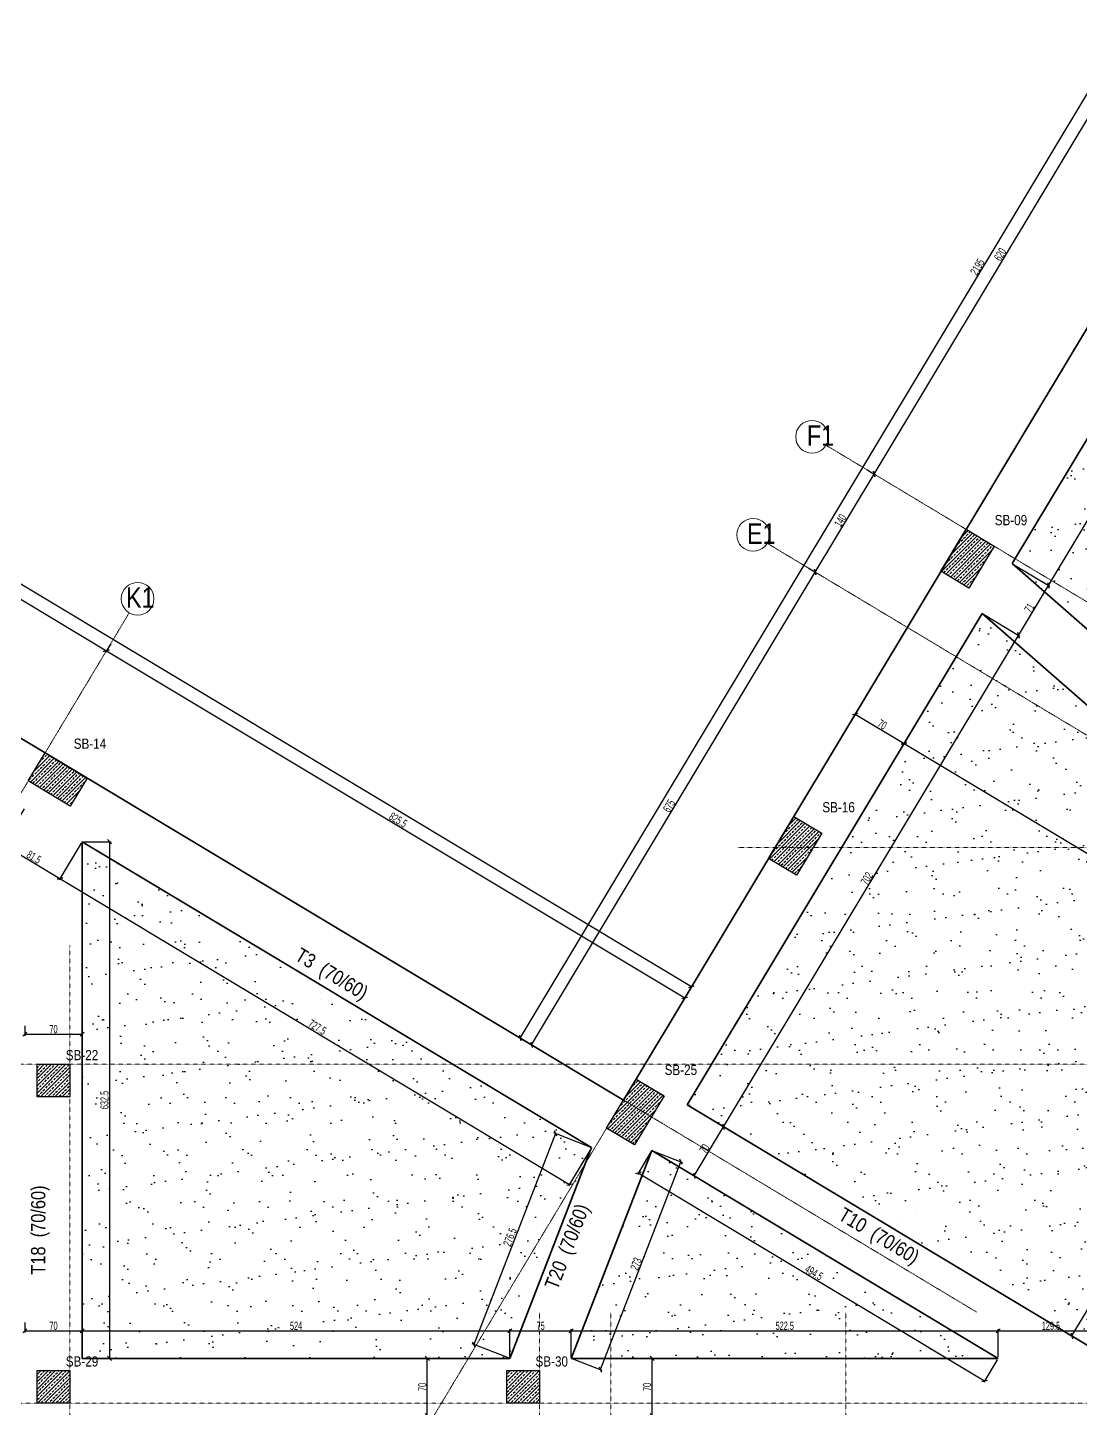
# Model space of a CAD drawing. Header units: millimetres. Extents: x -267 to 94375, y 6431 to 10838.
# Drawn here: x 3430 to 4719, y 7631 to 9321 of the extents above; entities that cross this region are included whole.
import ezdxf

# ---------------------------------------------------------------- set-up
doc = ezdxf.new("R2010")
doc.units = ezdxf.units.MM
doc.header["$LTSCALE"] = 0.0001
doc.linetypes.add('DASHED', pattern=[19.05, 12.7, -6.35])
for name, color, linetype, lineweight in [('AKS BALONU (BEYKENT)', 7, 'Continuous', 20), ('AKS CIZGISI (BEYKENT)', 252, 'DASHED', 20), ('AKS NO (BEYKENT)', 3, 'Continuous', 20), ('AKS OLCU (BEYKENT)', 200, 'Continuous', 20), ('KOLON (BEYKENT)', 3, 'Continuous', 30), ('KOLON ISMI (BEYKENT)', 91, 'Continuous', 20), ('OLCU (BEYKENT)', 14, 'Continuous', 20), ('TARAMA (BEYKENT)', 252, 'Continuous', 25), ('TEMEL (BEYKENT)', 2, 'Continuous', 35), ('TEMEL ISMI (BEYKENT)', 40, 'Continuous', 20)]:
    doc.layers.add(name, color=color, linetype=linetype, lineweight=lineweight)
doc.styles.add('DSMOLC-50', font='bahnschrift light condensed', dxfattribs={"width": 0.75, "height": 10})
doc.styles.add('YAZI (BEYKENT)', font='')
doc.styles.get('YAZI (BEYKENT)').set_extended_font_data('Bahnschrift Light Condensed')
doc.dimstyles.new('DSMOLC-50', dxfattribs={"dimtxt": 10, "dimasz": 5, "dimexe": 2, "dimexo": 2, "dimgap": 1, "dimtad": 1, "dimdec": 1, "dimrnd": 0.5, "dimzin": 12, "dimdsep": 46, "dimtxsty": 'DSMOLC-50', "dimblk": 'OBLIQUE', "dimblk1": 'OBLIQUE', "dimblk2": 'OBLIQUE', "dimcen": 0, "dimclrt": 7, "dimadec": 0, "dimazin": 0, "dimtfac": 1, "dimtdec": 4, "dimtix": 1, "dimtmove": 2, "dimatfit": 3, "dimfxl": 1, "dimtzin": 0, "dimarcsym": 0})
pattern_1 = [(45, (404.937, 6438.231), (-4.419417, 4.419417), []), (45, (409.3565, 6438.231), (-4.419417, 4.419417), [3.125, -1.5625])]
pattern_2 = [(37.5, (-1463.6, 5137.655), (-1.60003, 48.94132), [0, -38.608, 0, -43.18, 0, -41.275]), (7.5, (-1463.6, 5137.655), (44.95233, 71.6825), [0, -20.828, 0, -34.798, 0, -13.335]), (327.5, (-1494.84, 5137.655), (79.09924, 0.14372), [0, -12.7, 0, -45.72, 0, -59.69]), (317.5, (-1494.84, 5137.655), (76.35565, 22.29293), [0, -6.35, 0, -29.972, 0, -34.29])]

# ---------------------------------------------------------------- blocks, each defined once
blk = doc.blocks.new('_Oblique')
at = {"color": 0, "linetype": 'ByBlock', "lineweight": -2}
blk.add_line((-0.5, -0.5), (0.5, 0.5), dxfattribs=at)
blk = doc.blocks.new('*D89')
at = {"layer": 'AKS OLCU (BEYKENT)', "color": 0, "lineweight": -2, "transparency": 16777216}
for p, q in [((2977.6, 8899.4), (2971.4, 8889.1)), ((2972.4, 8890.8), (3526.5, 8558.1)), ((3531.7, 8566.7), (3525.5, 8556.4))]:
    blk.add_line(p, q, dxfattribs=at)
at = {"layer": 'DEFPOINTS', "color": 0, "lineweight": -3, "transparency": 16777216}
for p in [(2978.6, 8901.1), (3526.5, 8558.1), (3532.7, 8568.4)]:
    blk.add_point(p, dxfattribs=at)
at = {"layer": 'AKS OLCU (BEYKENT)', "color": 0, "lineweight": -2, "transparency": 16777216, "xscale": 5, "yscale": 5, "zscale": 5}
for p, rotation in [((2972.4, 8890.8), 149.0196979856238), ((3526.5, 8558.1), 329.0196979856238)]:
    blk.add_blockref('_Oblique', p, dxfattribs=dict(at, rotation=rotation))
at = {"layer": 'AKS OLCU (BEYKENT)', "color": 7, "transparency": 16777216, "insert": (3252.6, 8729.6), "char_height": 10, "attachment_point": 5, "rotation": 329.0197, "style": 'DSMOLC-50'}
blk.add_mtext('646.5', dxfattribs=at)
blk = doc.blocks.new('*D90')
at = {"layer": 'AKS OLCU (BEYKENT)', "color": 0, "lineweight": -2, "transparency": 16777216}
for p, q in [((3531.7, 8566.7), (3525.5, 8556.4)), ((3526.5, 8558.1), (4234.4, 8133.1)), ((4239.6, 8141.7), (4233.4, 8131.4))]:
    blk.add_line(p, q, dxfattribs=at)
at = {"layer": 'DEFPOINTS', "color": 0, "lineweight": -3, "transparency": 16777216}
for p in [(3532.7, 8568.4), (4234.4, 8133.1), (4240.6, 8143.4)]:
    blk.add_point(p, dxfattribs=at)
at = {"layer": 'AKS OLCU (BEYKENT)', "color": 0, "lineweight": -2, "transparency": 16777216, "xscale": 5, "yscale": 5, "zscale": 5}
for p, rotation in [((3526.5, 8558.1), 149.0196979856238), ((4234.4, 8133.1), 329.0196979856238)]:
    blk.add_blockref('_Oblique', p, dxfattribs=dict(at, rotation=rotation))
at = {"layer": 'AKS OLCU (BEYKENT)', "color": 7, "transparency": 16777216, "insert": (3883.6, 8350.8), "char_height": 10, "attachment_point": 5, "rotation": 329.0197, "style": 'DSMOLC-50'}
blk.add_mtext('825.5', dxfattribs=at)
blk = doc.blocks.new('*D91')
at = {"layer": 'AKS OLCU (BEYKENT)', "color": 0, "lineweight": -2, "transparency": 16777216}
for p, q in [((2518.4, 9179.7), (2520.5, 9183.2)), ((2519.4, 9181.4), (4242.7, 8146.8)), ((4241.7, 8145.1), (4243.7, 8148.5))]:
    blk.add_line(p, q, dxfattribs=at)
at = {"layer": 'DEFPOINTS', "color": 0, "lineweight": -3, "transparency": 16777216}
for p in [(2517.4, 9178), (4240.6, 8143.4), (4242.7, 8146.8)]:
    blk.add_point(p, dxfattribs=at)
at = {"layer": 'AKS OLCU (BEYKENT)', "color": 0, "lineweight": -2, "transparency": 16777216, "xscale": 5, "yscale": 5, "zscale": 5}
for p, rotation in [((2519.4, 9181.4), 149.0196979856238), ((4242.7, 8146.8), 329.0196979856238)]:
    blk.add_blockref('_Oblique', p, dxfattribs=dict(at, rotation=rotation))
at = {"layer": 'AKS OLCU (BEYKENT)', "color": 7, "transparency": 16777216, "insert": (3384.2, 8669.4), "char_height": 10, "attachment_point": 5, "rotation": 329.0197, "style": 'DSMOLC-50'}
blk.add_mtext('2010', dxfattribs=at)
blk = doc.blocks.new('*D92')
at = {"layer": 'AKS OLCU (BEYKENT)', "color": 0, "lineweight": -2, "transparency": 16777216}
for p, q in [((4385.6, 8659.4), (4395.8, 8653.3)), ((4046.7, 8075.6), (4394.1, 8654.3)), ((4038.1, 8080.8), (4048.4, 8074.6))]:
    blk.add_line(p, q, dxfattribs=at)
at = {"layer": 'DEFPOINTS', "color": 0, "lineweight": -3, "transparency": 16777216}
for p in [(4383.8, 8660.5), (4394.1, 8654.3), (4036.4, 8081.8)]:
    blk.add_point(p, dxfattribs=at)
at = {"layer": 'AKS OLCU (BEYKENT)', "color": 0, "lineweight": -2, "transparency": 16777216, "xscale": 5, "yscale": 5, "zscale": 5}
for p, rotation in [((4394.1, 8654.3), 59.02005445011145), ((4046.7, 8075.6), 239.0200544501114)]:
    blk.add_blockref('_Oblique', p, dxfattribs=dict(at, rotation=rotation))
at = {"layer": 'AKS OLCU (BEYKENT)', "color": 7, "transparency": 16777216, "insert": (4215.2, 8368.1), "char_height": 10, "attachment_point": 5, "rotation": 59.0201, "style": 'DSMOLC-50'}
blk.add_mtext('675', dxfattribs=at)
blk = doc.blocks.new('*D93')
at = {"layer": 'AKS OLCU (BEYKENT)', "color": 0, "lineweight": -2, "transparency": 16777216}
for p, q in [((4394.1, 8654.3), (4466.2, 8774.3)), ((4457.6, 8779.5), (4467.9, 8773.3)), ((4385.6, 8659.4), (4395.8, 8653.3))]:
    blk.add_line(p, q, dxfattribs=at)
at = {"layer": 'DEFPOINTS', "color": 0, "lineweight": -3, "transparency": 16777216}
for p in [(4455.9, 8780.5), (4466.2, 8774.3), (4383.8, 8660.5)]:
    blk.add_point(p, dxfattribs=at)
at = {"layer": 'AKS OLCU (BEYKENT)', "color": 0, "lineweight": -2, "transparency": 16777216, "xscale": 5, "yscale": 5, "zscale": 5}
for p, rotation in [((4466.2, 8774.3), 59.02005445011145), ((4394.1, 8654.3), 239.0200544501114)]:
    blk.add_blockref('_Oblique', p, dxfattribs=dict(at, rotation=rotation))
at = {"layer": 'AKS OLCU (BEYKENT)', "color": 7, "transparency": 16777216, "insert": (4424.9, 8717.5), "char_height": 10, "attachment_point": 5, "rotation": 59.0201, "style": 'DSMOLC-50'}
blk.add_mtext('140', dxfattribs=at)
blk = doc.blocks.new('*D94')
at = {"layer": 'AKS OLCU (BEYKENT)', "color": 0, "lineweight": -2, "transparency": 16777216}
for p, q in [((4466.2, 8774.3), (4785.3, 9305.9)), ((4776.8, 9311), (4787, 9304.8)), ((4457.6, 8779.5), (4467.9, 8773.3))]:
    blk.add_line(p, q, dxfattribs=at)
at = {"layer": 'DEFPOINTS', "color": 0, "lineweight": -3, "transparency": 16777216}
for p in [(4775, 9312.1), (4785.3, 9305.9), (4455.9, 8780.5)]:
    blk.add_point(p, dxfattribs=at)
at = {"layer": 'AKS OLCU (BEYKENT)', "color": 0, "lineweight": -2, "transparency": 16777216, "xscale": 5, "yscale": 5, "zscale": 5}
for p, rotation in [((4785.3, 9305.9), 59.02005445011145), ((4466.2, 8774.3), 239.0200544501114)]:
    blk.add_blockref('_Oblique', p, dxfattribs=dict(at, rotation=rotation))
at = {"layer": 'AKS OLCU (BEYKENT)', "color": 7, "transparency": 16777216, "insert": (4620.5, 9043.2), "char_height": 10, "attachment_point": 5, "rotation": 59.0201, "style": 'DSMOLC-50'}
blk.add_mtext('620', dxfattribs=at)
blk = doc.blocks.new('*D96')
at = {"layer": 'AKS OLCU (BEYKENT)', "color": 0, "lineweight": -2, "transparency": 16777216}
for p, q in [((4033, 8083.9), (5162.8, 9965.7)), ((5164.5, 9964.7), (5161.1, 9966.7)), ((4034.7, 8082.8), (4031.3, 8084.9))]:
    blk.add_line(p, q, dxfattribs=at)
at = {"layer": 'DEFPOINTS', "color": 0, "lineweight": -3, "transparency": 16777216}
for p in [(5162.8, 9965.7), (5166.2, 9963.6), (4036.4, 8081.8)]:
    blk.add_point(p, dxfattribs=at)
at = {"layer": 'AKS OLCU (BEYKENT)', "color": 0, "lineweight": -2, "transparency": 16777216, "xscale": 5, "yscale": 5, "zscale": 5}
for p, rotation in [((5162.8, 9965.7), 59.02005445011145), ((4033, 8083.9), 239.0200544501114)]:
    blk.add_blockref('_Oblique', p, dxfattribs=dict(at, rotation=rotation))
at = {"layer": 'AKS OLCU (BEYKENT)', "color": 7, "transparency": 16777216, "insert": (4592.7, 9027.9), "char_height": 10, "attachment_point": 5, "rotation": 59.0201, "style": 'DSMOLC-50'}
blk.add_mtext('2195', dxfattribs=at)
blk = doc.blocks.new('*D145')
at = {"layer": 'DEFPOINTS', "color": 0, "lineweight": -3, "transparency": 16777216}
for p in [(3426.7, 7737.5), (3496.7, 7737.5), (3496.7, 7725.5)]:
    blk.add_point(p, dxfattribs=at)
at = {"layer": 'OLCU (BEYKENT)', "color": 0, "lineweight": -2, "transparency": 16777216}
for p, q in [((3426.7, 7735.5), (3426.7, 7723.5)), ((3426.7, 7725.5), (3496.7, 7725.5)), ((3496.7, 7735.5), (3496.7, 7723.5))]:
    blk.add_line(p, q, dxfattribs=at)
at = {"layer": 'OLCU (BEYKENT)', "color": 0, "lineweight": -2, "transparency": 16777216, "xscale": 5, "yscale": 5, "zscale": 5, "rotation": 180}
blk.add_blockref('_Oblique', (3426.7, 7725.5), dxfattribs=at)
at = {"layer": 'OLCU (BEYKENT)', "color": 0, "lineweight": -2, "transparency": 16777216, "xscale": 5, "yscale": 5, "zscale": 5}
blk.add_blockref('_Oblique', (3496.7, 7725.5), dxfattribs=at)
at = {"layer": 'OLCU (BEYKENT)', "color": 7, "transparency": 16777216, "insert": (3461.7, 7731.6), "char_height": 10, "attachment_point": 5, "style": 'DSMOLC-50'}
blk.add_mtext('70', dxfattribs=at)
blk = doc.blocks.new('*D146')
at = {"layer": 'DEFPOINTS', "color": 0, "lineweight": -3, "transparency": 16777216}
for p in [(3496.7, 7737.5), (4020.4, 7725.5), (4020.4, 7691.8)]:
    blk.add_point(p, dxfattribs=at)
at = {"layer": 'OLCU (BEYKENT)', "color": 0, "lineweight": -2, "transparency": 16777216}
for p, q in [((3496.7, 7735.5), (3496.7, 7723.5)), ((3496.7, 7725.5), (4020.4, 7725.5)), ((4020.4, 7693.8), (4020.4, 7727.5))]:
    blk.add_line(p, q, dxfattribs=at)
at = {"layer": 'OLCU (BEYKENT)', "color": 0, "lineweight": -2, "transparency": 16777216, "xscale": 5, "yscale": 5, "zscale": 5, "rotation": 180}
blk.add_blockref('_Oblique', (3496.7, 7725.5), dxfattribs=at)
at = {"layer": 'OLCU (BEYKENT)', "color": 0, "lineweight": -2, "transparency": 16777216, "xscale": 5, "yscale": 5, "zscale": 5}
blk.add_blockref('_Oblique', (4020.4, 7725.5), dxfattribs=at)
at = {"layer": 'OLCU (BEYKENT)', "color": 7, "transparency": 16777216, "insert": (3758.6, 7731.6), "char_height": 10, "attachment_point": 5, "style": 'DSMOLC-50'}
blk.add_mtext('524', dxfattribs=at)
blk = doc.blocks.new('*D147')
at = {"layer": 'DEFPOINTS', "color": 0, "lineweight": -3, "transparency": 16777216}
for p in [(4095.5, 7725.5), (4020.4, 7691.8), (4095.5, 7691.8)]:
    blk.add_point(p, dxfattribs=at)
at = {"layer": 'OLCU (BEYKENT)', "color": 0, "lineweight": -2, "transparency": 16777216}
for p, q in [((4020.4, 7693.8), (4020.4, 7727.5)), ((4020.4, 7725.5), (4095.5, 7725.5)), ((4095.5, 7693.8), (4095.5, 7727.5))]:
    blk.add_line(p, q, dxfattribs=at)
at = {"layer": 'OLCU (BEYKENT)', "color": 0, "lineweight": -2, "transparency": 16777216, "xscale": 5, "yscale": 5, "zscale": 5, "rotation": 180}
blk.add_blockref('_Oblique', (4020.4, 7725.5), dxfattribs=at)
at = {"layer": 'OLCU (BEYKENT)', "color": 0, "lineweight": -2, "transparency": 16777216, "xscale": 5, "yscale": 5, "zscale": 5}
blk.add_blockref('_Oblique', (4095.5, 7725.5), dxfattribs=at)
at = {"layer": 'OLCU (BEYKENT)', "color": 7, "transparency": 16777216, "insert": (4058, 7731.6), "char_height": 10, "attachment_point": 5, "style": 'DSMOLC-50'}
blk.add_mtext('75', dxfattribs=at)
blk = doc.blocks.new('*D148')
at = {"layer": 'DEFPOINTS', "color": 0, "lineweight": -3, "transparency": 16777216}
for p in [(4618, 7725.5), (4095.5, 7691.8), (4618, 7691.8)]:
    blk.add_point(p, dxfattribs=at)
at = {"layer": 'OLCU (BEYKENT)', "color": 0, "lineweight": -2, "transparency": 16777216}
for p, q in [((4095.5, 7693.8), (4095.5, 7727.5)), ((4095.5, 7725.5), (4618, 7725.5)), ((4618, 7693.8), (4618, 7727.5))]:
    blk.add_line(p, q, dxfattribs=at)
at = {"layer": 'OLCU (BEYKENT)', "color": 0, "lineweight": -2, "transparency": 16777216, "xscale": 5, "yscale": 5, "zscale": 5, "rotation": 180}
blk.add_blockref('_Oblique', (4095.5, 7725.5), dxfattribs=at)
at = {"layer": 'OLCU (BEYKENT)', "color": 0, "lineweight": -2, "transparency": 16777216, "xscale": 5, "yscale": 5, "zscale": 5}
blk.add_blockref('_Oblique', (4618, 7725.5), dxfattribs=at)
at = {"layer": 'OLCU (BEYKENT)', "color": 7, "transparency": 16777216, "insert": (4356.8, 7731.6), "char_height": 10, "attachment_point": 5, "style": 'DSMOLC-50'}
blk.add_mtext('522.5', dxfattribs=at)
blk = doc.blocks.new('*D149')
at = {"layer": 'DEFPOINTS', "color": 0, "lineweight": -3, "transparency": 16777216}
for p in [(4747.5, 7725.5), (4618, 7691.8), (4747.5, 7695.7)]:
    blk.add_point(p, dxfattribs=at)
at = {"layer": 'OLCU (BEYKENT)', "color": 0, "lineweight": -2, "transparency": 16777216}
for p, q in [((4618, 7693.8), (4618, 7727.5)), ((4618, 7725.5), (4747.5, 7725.5)), ((4747.5, 7697.7), (4747.5, 7727.5))]:
    blk.add_line(p, q, dxfattribs=at)
at = {"layer": 'OLCU (BEYKENT)', "color": 0, "lineweight": -2, "transparency": 16777216, "xscale": 5, "yscale": 5, "zscale": 5, "rotation": 180}
blk.add_blockref('_Oblique', (4618, 7725.5), dxfattribs=at)
at = {"layer": 'OLCU (BEYKENT)', "color": 0, "lineweight": -2, "transparency": 16777216, "xscale": 5, "yscale": 5, "zscale": 5}
blk.add_blockref('_Oblique', (4747.5, 7725.5), dxfattribs=at)
at = {"layer": 'OLCU (BEYKENT)', "color": 7, "transparency": 16777216, "insert": (4682.7, 7731.6), "char_height": 10, "attachment_point": 5, "style": 'DSMOLC-50'}
blk.add_mtext('129.5', dxfattribs=at)
blk = doc.blocks.new('*D166')
at = {"layer": 'DEFPOINTS', "color": 0, "lineweight": -3, "transparency": 16777216}
for p in [(3426.7, 8100.7), (3496.7, 8100.7), (3496.7, 8088.7)]:
    blk.add_point(p, dxfattribs=at)
at = {"layer": 'OLCU (BEYKENT)', "color": 0, "lineweight": -2, "transparency": 16777216}
for p, q in [((3426.7, 8098.7), (3426.7, 8086.7)), ((3496.7, 8098.7), (3496.7, 8086.7)), ((3426.7, 8088.7), (3496.7, 8088.7))]:
    blk.add_line(p, q, dxfattribs=at)
at = {"layer": 'OLCU (BEYKENT)', "color": 0, "lineweight": -2, "transparency": 16777216, "xscale": 5, "yscale": 5, "zscale": 5, "rotation": 180}
blk.add_blockref('_Oblique', (3426.7, 8088.7), dxfattribs=at)
at = {"layer": 'OLCU (BEYKENT)', "color": 0, "lineweight": -2, "transparency": 16777216, "xscale": 5, "yscale": 5, "zscale": 5}
blk.add_blockref('_Oblique', (3496.7, 8088.7), dxfattribs=at)
at = {"layer": 'OLCU (BEYKENT)', "color": 7, "transparency": 16777216, "insert": (3461.7, 8094.8), "char_height": 10, "attachment_point": 5, "style": 'DSMOLC-50'}
blk.add_mtext('70', dxfattribs=at)
blk = doc.blocks.new('*D178')
at = {"layer": 'DEFPOINTS', "color": 0, "lineweight": -3, "transparency": 16777216}
for p in [(3426.7, 8366.3), (3496.7, 8324.3), (3469.6, 8279.2)]:
    blk.add_point(p, dxfattribs=at)
at = {"layer": 'OLCU (BEYKENT)', "color": 0, "lineweight": -2, "transparency": 16777216}
for p, q in [((3425.6, 8364.6), (3398.6, 8319.5)), ((3399.6, 8321.2), (3469.6, 8279.2)), ((3495.6, 8322.6), (3468.6, 8277.5))]:
    blk.add_line(p, q, dxfattribs=at)
at = {"layer": 'OLCU (BEYKENT)', "color": 0, "lineweight": -2, "transparency": 16777216, "xscale": 5, "yscale": 5, "zscale": 5}
for p, rotation in [((3399.6, 8321.2), 149.0195901430077), ((3469.6, 8279.2), 329.0195901430076)]:
    blk.add_blockref('_Oblique', p, dxfattribs=dict(at, rotation=rotation))
at = {"layer": 'OLCU (BEYKENT)', "color": 7, "transparency": 16777216, "insert": (3437.7, 8305.4), "char_height": 10, "attachment_point": 5, "rotation": 329.0196, "style": 'DSMOLC-50'}
blk.add_mtext('81.5', dxfattribs=at)
blk = doc.blocks.new('*D179')
at = {"layer": 'DEFPOINTS', "color": 0, "lineweight": -3, "transparency": 16777216}
for p in [(3496.7, 8324.3), (4120.4, 7949.8), (4093.3, 7904.7)]:
    blk.add_point(p, dxfattribs=at)
at = {"layer": 'OLCU (BEYKENT)', "color": 0, "lineweight": -2, "transparency": 16777216}
for p, q in [((3495.6, 8322.6), (3468.6, 8277.5)), ((3469.6, 8279.2), (4093.3, 7904.7)), ((4119.4, 7948.1), (4092.3, 7903))]:
    blk.add_line(p, q, dxfattribs=at)
at = {"layer": 'OLCU (BEYKENT)', "color": 0, "lineweight": -2, "transparency": 16777216, "xscale": 5, "yscale": 5, "zscale": 5}
for p, rotation in [((3469.6, 8279.2), 149.0195901430077), ((4093.3, 7904.7), 329.0195901430076)]:
    blk.add_blockref('_Oblique', p, dxfattribs=dict(at, rotation=rotation))
at = {"layer": 'OLCU (BEYKENT)', "color": 7, "transparency": 16777216, "insert": (3784.6, 8097.2), "char_height": 10, "attachment_point": 5, "rotation": 329.0196, "style": 'DSMOLC-50'}
blk.add_mtext('727.5', dxfattribs=at)
blk = doc.blocks.new('*D180')
at = {"layer": 'DEFPOINTS', "color": 0, "lineweight": -3, "transparency": 16777216}
for p in [(4271.6, 7981.4), (4281.9, 7975.2), (4235.5, 7921.4)]:
    blk.add_point(p, dxfattribs=at)
at = {"layer": 'OLCU (BEYKENT)', "color": 0, "lineweight": -2, "transparency": 16777216}
for p, q in [((4273.3, 7980.4), (4283.6, 7974.2)), ((4245.8, 7915.2), (4281.9, 7975.2)), ((4237.3, 7920.4), (4247.5, 7914.2))]:
    blk.add_line(p, q, dxfattribs=at)
at = {"layer": 'OLCU (BEYKENT)', "color": 0, "lineweight": -2, "transparency": 16777216, "xscale": 5, "yscale": 5, "zscale": 5}
for p, rotation in [((4281.9, 7975.2), 59.01958326811113), ((4245.8, 7915.2), 239.0195832681111)]:
    blk.add_blockref('_Oblique', p, dxfattribs=dict(at, rotation=rotation))
at = {"layer": 'OLCU (BEYKENT)', "color": 7, "transparency": 16777216, "insert": (4258.6, 7948.4), "char_height": 10, "attachment_point": 5, "rotation": 59.0196, "style": 'DSMOLC-50'}
blk.add_mtext('70', dxfattribs=at)
blk = doc.blocks.new('*D181')
at = {"layer": 'DEFPOINTS', "color": 0, "lineweight": -3, "transparency": 16777216}
for p in [(4598.5, 8603.7), (4643.1, 8576.9), (4271.6, 7981.4)]:
    blk.add_point(p, dxfattribs=at)
at = {"layer": 'OLCU (BEYKENT)', "color": 0, "lineweight": -2, "transparency": 16777216}
for p, q in [((4600.2, 8602.7), (4644.8, 8575.9)), ((4281.9, 7975.2), (4643.1, 8576.9)), ((4273.3, 7980.4), (4283.6, 7974.2))]:
    blk.add_line(p, q, dxfattribs=at)
at = {"layer": 'OLCU (BEYKENT)', "color": 0, "lineweight": -2, "transparency": 16777216, "xscale": 5, "yscale": 5, "zscale": 5}
for p, rotation in [((4643.1, 8576.9), 59.01958326811113), ((4281.9, 7975.2), 239.0195832681111)]:
    blk.add_blockref('_Oblique', p, dxfattribs=dict(at, rotation=rotation))
at = {"layer": 'OLCU (BEYKENT)', "color": 7, "transparency": 16777216, "insert": (4457.3, 8279.2), "char_height": 10, "attachment_point": 5, "rotation": 59.0196, "style": 'DSMOLC-50'}
blk.add_mtext('702', dxfattribs=at)
blk = doc.blocks.new('*D182')
at = {"layer": 'DEFPOINTS', "color": 0, "lineweight": -3, "transparency": 16777216}
for p in [(4635.1, 8664.7), (4679.7, 8637.9), (4598.5, 8603.7)]:
    blk.add_point(p, dxfattribs=at)
at = {"layer": 'OLCU (BEYKENT)', "color": 0, "lineweight": -2, "transparency": 16777216}
for p, q in [((4636.9, 8663.7), (4681.5, 8636.9)), ((4643.1, 8576.9), (4679.7, 8637.9)), ((4600.2, 8602.7), (4644.8, 8575.9))]:
    blk.add_line(p, q, dxfattribs=at)
at = {"layer": 'OLCU (BEYKENT)', "color": 0, "lineweight": -2, "transparency": 16777216, "xscale": 5, "yscale": 5, "zscale": 5}
for p, rotation in [((4679.7, 8637.9), 59.01958326811113), ((4643.1, 8576.9), 239.0195832681111)]:
    blk.add_blockref('_Oblique', p, dxfattribs=dict(at, rotation=rotation))
at = {"layer": 'OLCU (BEYKENT)', "color": 7, "transparency": 16777216, "insert": (4656.3, 8610.5), "char_height": 10, "attachment_point": 5, "rotation": 59.0196, "style": 'DSMOLC-50'}
blk.add_mtext('71', dxfattribs=at)
blk = doc.blocks.new('*D183')
at = {"layer": 'DEFPOINTS', "color": 0, "lineweight": -3, "transparency": 16777216}
for p in [(4963.9, 9134.5), (4974.2, 9128.4), (4635.1, 8664.7)]:
    blk.add_point(p, dxfattribs=at)
at = {"layer": 'OLCU (BEYKENT)', "color": 0, "lineweight": -2, "transparency": 16777216}
for p, q in [((4679.7, 8637.9), (4974.2, 9128.4)), ((4965.6, 9133.5), (4975.9, 9127.3)), ((4636.9, 8663.7), (4681.5, 8636.9))]:
    blk.add_line(p, q, dxfattribs=at)
at = {"layer": 'OLCU (BEYKENT)', "color": 0, "lineweight": -2, "transparency": 16777216, "xscale": 5, "yscale": 5, "zscale": 5}
for p, rotation in [((4974.2, 9128.4), 59.01958326811113), ((4679.7, 8637.9), 239.0195832681111)]:
    blk.add_blockref('_Oblique', p, dxfattribs=dict(at, rotation=rotation))
at = {"layer": 'OLCU (BEYKENT)', "color": 7, "transparency": 16777216, "insert": (4821.7, 8886.3), "char_height": 10, "attachment_point": 5, "rotation": 59.0196, "style": 'DSMOLC-50'}
blk.add_mtext('572', dxfattribs=at)
blk = doc.blocks.new('*D194')
at = {"layer": 'DEFPOINTS', "color": 0, "lineweight": -3, "transparency": 16777216}
for p in [(5014.2, 8228.8), (5053.4, 8205.3), (4698, 7725.4)]:
    blk.add_point(p, dxfattribs=at)
at = {"layer": 'OLCU (BEYKENT)', "color": 0, "lineweight": -2, "transparency": 16777216}
for p, q in [((4708.2, 7719.2), (5014.2, 8228.8)), ((5051.7, 8206.3), (5012.5, 8229.8)), ((4699.7, 7724.4), (4710, 7718.2))]:
    blk.add_line(p, q, dxfattribs=at)
at = {"layer": 'OLCU (BEYKENT)', "color": 0, "lineweight": -2, "transparency": 16777216, "xscale": 5, "yscale": 5, "zscale": 5}
for p, rotation in [((5014.2, 8228.8), 59.0200544501155), ((4708.2, 7719.2), 239.0200544501155)]:
    blk.add_blockref('_Oblique', p, dxfattribs=dict(at, rotation=rotation))
at = {"layer": 'OLCU (BEYKENT)', "color": 7, "transparency": 16777216, "insert": (4856, 7977.2), "char_height": 10, "attachment_point": 5, "rotation": 59.0201, "style": 'DSMOLC-50'}
blk.add_mtext('594.5', dxfattribs=at)
blk = doc.blocks.new('*D237')
at = {"layer": 'DEFPOINTS', "color": 0, "lineweight": -3, "transparency": 16777216}
for p in [(4182.4, 7691.8), (4194.4, 7691.8), (4182.4, 7621.8)]:
    blk.add_point(p, dxfattribs=at)
at = {"layer": 'OLCU (BEYKENT)', "color": 0, "lineweight": -2, "transparency": 16777216}
for p, q in [((4184.4, 7691.8), (4196.4, 7691.8)), ((4194.4, 7621.8), (4194.4, 7691.8)), ((4184.4, 7621.8), (4196.4, 7621.8))]:
    blk.add_line(p, q, dxfattribs=at)
at = {"layer": 'OLCU (BEYKENT)', "color": 0, "lineweight": -2, "transparency": 16777216, "xscale": 5, "yscale": 5, "zscale": 5}
for p, rotation in [((4194.4, 7691.8), 90), ((4194.4, 7621.8), 270)]:
    blk.add_blockref('_Oblique', p, dxfattribs=dict(at, rotation=rotation))
at = {"layer": 'OLCU (BEYKENT)', "color": 7, "transparency": 16777216, "insert": (4188.3, 7656.8), "char_height": 10, "attachment_point": 5, "rotation": 90, "style": 'DSMOLC-50'}
blk.add_mtext('70', dxfattribs=at)
blk = doc.blocks.new('*D240')
at = {"layer": 'DEFPOINTS', "color": 0, "lineweight": -3, "transparency": 16777216}
for p in [(3907.3, 7691.8), (3919.3, 7691.8), (3907.3, 7621.8)]:
    blk.add_point(p, dxfattribs=at)
at = {"layer": 'OLCU (BEYKENT)', "color": 0, "lineweight": -2, "transparency": 16777216}
for p, q in [((3909.3, 7691.8), (3921.3, 7691.8)), ((3919.3, 7621.8), (3919.3, 7691.8)), ((3909.3, 7621.8), (3921.3, 7621.8))]:
    blk.add_line(p, q, dxfattribs=at)
at = {"layer": 'OLCU (BEYKENT)', "color": 0, "lineweight": -2, "transparency": 16777216, "xscale": 5, "yscale": 5, "zscale": 5}
for p, rotation in [((3919.3, 7691.8), 90), ((3919.3, 7621.8), 270)]:
    blk.add_blockref('_Oblique', p, dxfattribs=dict(at, rotation=rotation))
at = {"layer": 'OLCU (BEYKENT)', "color": 7, "transparency": 16777216, "insert": (3913.2, 7656.8), "char_height": 10, "attachment_point": 5, "rotation": 90, "style": 'DSMOLC-50'}
blk.add_mtext('70', dxfattribs=at)
blk = doc.blocks.new('*D271')
at = {"layer": 'DEFPOINTS', "color": 0, "lineweight": -3, "transparency": 16777216}
for p in [(4449.2, 8490.8), (4509.1, 8454.8), (4502.9, 8444.5)]:
    blk.add_point(p, dxfattribs=at)
at = {"layer": 'OLCU (BEYKENT)', "color": 0, "lineweight": -2, "transparency": 16777216}
for p, q in [((4448.2, 8489.1), (4442, 8478.8)), ((4443, 8480.5), (4502.9, 8444.5)), ((4508.1, 8453.1), (4501.9, 8442.8))]:
    blk.add_line(p, q, dxfattribs=at)
at = {"layer": 'OLCU (BEYKENT)', "color": 0, "lineweight": -2, "transparency": 16777216, "xscale": 5, "yscale": 5, "zscale": 5}
for p, rotation in [((4443, 8480.5), 149.0196979856261), ((4502.9, 8444.5), 329.0196979856261)]:
    blk.add_blockref('_Oblique', p, dxfattribs=dict(at, rotation=rotation))
at = {"layer": 'OLCU (BEYKENT)', "color": 7, "transparency": 16777216, "insert": (4476.1, 8467.7), "char_height": 10, "attachment_point": 5, "rotation": 329.0197, "style": 'DSMOLC-50'}
blk.add_mtext('70', dxfattribs=at)
blk = doc.blocks.new('*D272')
at = {"layer": 'DEFPOINTS', "color": 0, "lineweight": -3, "transparency": 16777216}
for p in [(4509.1, 8454.8), (5019.3, 8148.5), (5013.2, 8138.2)]:
    blk.add_point(p, dxfattribs=at)
at = {"layer": 'OLCU (BEYKENT)', "color": 0, "lineweight": -2, "transparency": 16777216}
for p, q in [((4508.1, 8453.1), (4501.9, 8442.8)), ((4502.9, 8444.5), (5013.2, 8138.2)), ((5018.3, 8146.8), (5012.1, 8136.5))]:
    blk.add_line(p, q, dxfattribs=at)
at = {"layer": 'OLCU (BEYKENT)', "color": 0, "lineweight": -2, "transparency": 16777216, "xscale": 5, "yscale": 5, "zscale": 5}
for p, rotation in [((4502.9, 8444.5), 149.0196979856261), ((5013.2, 8138.2), 329.0196979856261)]:
    blk.add_blockref('_Oblique', p, dxfattribs=dict(at, rotation=rotation))
at = {"layer": 'OLCU (BEYKENT)', "color": 7, "transparency": 16777216, "insert": (4761.2, 8296.6), "char_height": 10, "attachment_point": 5, "rotation": 329.0197, "style": 'DSMOLC-50'}
blk.add_mtext('595', dxfattribs=at)
blk = doc.blocks.new('*D289')
at = {"layer": 'DEFPOINTS', "color": 0, "lineweight": -3, "transparency": 16777216}
for p in [(4194.1, 7946.3), (4618, 7691.8), (4601.5, 7664.2)]:
    blk.add_point(p, dxfattribs=at)
at = {"layer": 'OLCU (BEYKENT)', "color": 0, "lineweight": -2, "transparency": 16777216}
for p, q in [((4193.1, 7944.6), (4176.5, 7917)), ((4177.5, 7918.7), (4601.5, 7664.2)), ((4617, 7690.1), (4600.4, 7662.5))]:
    blk.add_line(p, q, dxfattribs=at)
at = {"layer": 'OLCU (BEYKENT)', "color": 0, "lineweight": -2, "transparency": 16777216, "xscale": 5, "yscale": 5, "zscale": 5}
for p, rotation in [((4177.5, 7918.7), 149.019588806663), ((4601.5, 7664.2), 329.019588806663)]:
    blk.add_blockref('_Oblique', p, dxfattribs=dict(at, rotation=rotation))
at = {"layer": 'OLCU (BEYKENT)', "color": 7, "lineweight": -3, "transparency": 16777216, "insert": (4392.6, 7796.7), "char_height": 10, "attachment_point": 5, "rotation": 329.0196, "style": 'DSMOLC-50'}
blk.add_mtext('494.5', dxfattribs=at)
blk = doc.blocks.new('*D290')
at = {"layer": 'DEFPOINTS', "color": 0, "lineweight": -3, "transparency": 16777216}
for p in [(4194.1, 7946.3), (4229.8, 7932.5), (4095.5, 7691.8)]:
    blk.add_point(p, dxfattribs=at)
at = {"layer": 'OLCU (BEYKENT)', "color": 0, "lineweight": -2, "transparency": 16777216}
for p, q in [((4196, 7945.6), (4231.6, 7931.7)), ((4131.2, 7678), (4229.8, 7932.5)), ((4097.4, 7691), (4133, 7677.2))]:
    blk.add_line(p, q, dxfattribs=at)
at = {"layer": 'OLCU (BEYKENT)', "color": 0, "lineweight": -2, "transparency": 16777216, "xscale": 5, "yscale": 5, "zscale": 5}
for p, rotation in [((4229.8, 7932.5), 68.82584253230479), ((4131.2, 7678), 248.8258425323048)]:
    blk.add_blockref('_Oblique', p, dxfattribs=dict(at, rotation=rotation))
at = {"layer": 'OLCU (BEYKENT)', "color": 7, "lineweight": -3, "transparency": 16777216, "insert": (4174.8, 7807.4), "char_height": 10, "attachment_point": 5, "rotation": 68.8258, "style": 'DSMOLC-50'}
blk.add_mtext('273', dxfattribs=at)
blk = doc.blocks.new('*D291')
at = {"layer": 'DEFPOINTS', "color": 0, "lineweight": -3, "transparency": 16777216}
for p in [(4120.4, 7949.8), (3976.2, 7708.9), (4020.4, 7691.8)]:
    blk.add_point(p, dxfattribs=at)
at = {"layer": 'OLCU (BEYKENT)', "color": 0, "lineweight": -2, "transparency": 16777216}
for p, q in [((4076.2, 7967), (3976.2, 7708.9)), ((4118.5, 7950.5), (4074.3, 7967.7)), ((4018.6, 7692.5), (3974.3, 7709.6))]:
    blk.add_line(p, q, dxfattribs=at)
at = {"layer": 'OLCU (BEYKENT)', "color": 0, "lineweight": -2, "transparency": 16777216, "xscale": 5, "yscale": 5, "zscale": 5}
for p, rotation in [((4076.2, 7967), 68.8258078701342), ((3976.2, 7708.9), 248.8258078701342)]:
    blk.add_blockref('_Oblique', p, dxfattribs=dict(at, rotation=rotation))
at = {"layer": 'OLCU (BEYKENT)', "color": 7, "lineweight": -3, "transparency": 16777216, "insert": (4020.5, 7840.1), "char_height": 10, "attachment_point": 5, "rotation": 68.8258, "style": 'DSMOLC-50'}
blk.add_mtext('276.5', dxfattribs=at)
blk = doc.blocks.new('*D292')
at = {"layer": 'DEFPOINTS', "color": 0, "lineweight": -3, "transparency": 16777216}
for p in [(3496.7, 8324.3), (3496.7, 7691.8), (3530.2, 7691.8)]:
    blk.add_point(p, dxfattribs=at)
at = {"layer": 'OLCU (BEYKENT)', "color": 0, "lineweight": -2, "transparency": 16777216}
for p, q in [((3498.7, 8324.3), (3532.2, 8324.3)), ((3530.2, 8324.3), (3530.2, 7691.8)), ((3498.7, 7691.8), (3532.2, 7691.8))]:
    blk.add_line(p, q, dxfattribs=at)
at = {"layer": 'OLCU (BEYKENT)', "color": 0, "lineweight": -2, "transparency": 16777216, "xscale": 5, "yscale": 5, "zscale": 5}
for p, rotation in [((3530.2, 8324.3), 90), ((3530.2, 7691.8), 270)]:
    blk.add_blockref('_Oblique', p, dxfattribs=dict(at, rotation=rotation))
at = {"layer": 'OLCU (BEYKENT)', "color": 7, "lineweight": -3, "transparency": 16777216, "insert": (3524.1, 8008), "char_height": 10, "attachment_point": 5, "rotation": 90, "style": 'DSMOLC-50'}
blk.add_mtext('632.5', dxfattribs=at)

msp = doc.modelspace()

# ---------------------------------------------------------------- hatches: boundary and pattern name
at = {"layer": 'TARAMA (BEYKENT)', "lineweight": -3}
h = msp.add_hatch(dxfattribs=at)
h.set_pattern_fill('AR-SAND', color=256, style=0)
h.set_pattern_definition(pattern_2)
h.paths.add_polyline_path([(5439.81, 8848.81), (4929.6, 9155.13), (4635.14, 8664.69), (5090.03, 8266.24)])
at = {"layer": 'TARAMA (BEYKENT)'}
h = msp.add_hatch(dxfattribs=at)
h.set_pattern_fill('ANSI33', color=256, style=0, pattern_type=0)
h.set_pattern_definition(pattern_1)
h.paths.add_polyline_path([(4578.84, 8706.72), (4613.14, 8686.13), (4582.25, 8634.69), (4547.96, 8655.27)], flags=0)
at = {"layer": 'TARAMA (BEYKENT)', "lineweight": -3}
h = msp.add_hatch(dxfattribs=at)
h.set_pattern_fill('AR-SAND', color=256, style=0)
h.set_pattern_definition(pattern_2)
h.paths.add_polyline_path([(5053.42, 8205.26), (4598.52, 8603.7), (4237.27, 8002.01), (4747.47, 7695.68)])
at = {"layer": 'TARAMA (BEYKENT)'}
h = msp.add_hatch(dxfattribs=at)
h.set_pattern_fill('ANSI33', color=256, style=0, pattern_type=0)
h.set_pattern_definition(pattern_1)
h.paths.add_polyline_path([(3451.41, 8433.01), (3502.85, 8402.13), (3482.26, 8367.83), (3430.82, 8398.72)], flags=0)
h = msp.add_hatch(dxfattribs=at)
h.set_pattern_fill('ANSI33', color=256, style=0, pattern_type=0)
h.set_pattern_definition(pattern_1)
h.paths.add_polyline_path([(4367.8, 8355.21), (4402.09, 8334.62), (4371.21, 8283.17), (4336.91, 8303.76)], flags=0)
at = {"layer": 'TARAMA (BEYKENT)', "lineweight": -3}
h = msp.add_hatch(dxfattribs=at)
h.set_pattern_fill('AR-SAND', color=256, style=0)
h.set_pattern_definition(pattern_2)
h.paths.add_polyline_path([(4120.4, 7949.82), (3496.67, 8324.31), (3496.67, 7691.77), (4020.44, 7691.77)])
at = {"layer": 'TARAMA (BEYKENT)'}
h = msp.add_hatch(dxfattribs=at)
h.set_pattern_fill('ANSI33', color=256, style=0, pattern_type=0)
h.set_pattern_definition(pattern_1)
h.paths.add_polyline_path([(3441.67, 8051.77), (3481.67, 8051.77), (3481.67, 8011.77), (3441.67, 8011.77)], flags=0)
h = msp.add_hatch(dxfattribs=at)
h.set_pattern_fill('ANSI33', color=256, style=0, pattern_type=0)
h.set_pattern_definition(pattern_1)
h.paths.add_polyline_path([(4174.77, 8033.7), (4209.06, 8013.11), (4173.03, 7953.1), (4138.74, 7973.69)], flags=0)
at = {"layer": 'TARAMA (BEYKENT)', "lineweight": -3}
h = msp.add_hatch(dxfattribs=at)
h.set_pattern_fill('AR-SAND', color=256, style=0)
h.set_pattern_definition(pattern_2)
h.paths.add_polyline_path([(4194.09, 7946.28), (4095.51, 7691.77), (4618, 7691.77)])
at = {"layer": 'TARAMA (BEYKENT)'}
h = msp.add_hatch(dxfattribs=at)
h.set_pattern_fill('ANSI33', color=256, style=0, pattern_type=0)
h.set_pattern_definition(pattern_1)
h.paths.add_polyline_path([(3441.68, 7676.77), (3481.68, 7676.77), (3481.68, 7636.77), (3441.68, 7636.77)], flags=0)
h = msp.add_hatch(dxfattribs=at)
h.set_pattern_fill('ANSI33', color=256, style=0, pattern_type=0)
h.set_pattern_definition(pattern_1)
h.paths.add_polyline_path([(4016.67, 7676.77), (4056.67, 7676.77), (4056.67, 7636.77), (4016.67, 7636.77)], flags=0)

# ---------------------------------------------------------------- linework, layer by layer
at = {"layer": 'AKS BALONU (BEYKENT)'}
for centre in [(4390.22, 8819.93), (4318.16, 8699.9), (3564.66, 8621.64)]:
    msp.add_circle(centre, 20, dxfattribs=at)
at = {"layer": 'AKS CIZGISI (BEYKENT)'}
for p, q in [((5392.14, 10061.32), (3849.31, 7491.62)), ((2264.6, 9145.57), (4591.88, 7748.32)), ((4407.37, 8809.64), (5649.04, 8064.18)), ((4335.3, 8689.61), (5576.97, 7944.15)), ((3554.37, 8604.49), (2983.89, 7654.32)), ((4298.64, 8317.3), (8121.66, 8317.3)), ((3481.67, 6731.77), (3481.67, 8197.07)), ((2238.65, 8051.77), (8121.66, 8051.77)), ((4056.67, 6731.77), (4056.67, 7748.07)), ((4143.88, 6731.77), (4143.88, 7748.07)), ((4431.67, 6731.77), (4431.67, 7748.07)), ((1736.01, 7636.77), (8121.66, 7636.77))]:
    msp.add_line(p, q, dxfattribs=at)
at = {"layer": 'KOLON (BEYKENT)'}
for points in [[(4578.84, 8706.72), (4613.14, 8686.13), (4582.25, 8634.69), (4547.96, 8655.27)], [(3451.41, 8433.01), (3502.85, 8402.13), (3482.26, 8367.83), (3430.82, 8398.72)], [(4367.8, 8355.21), (4402.09, 8334.62), (4371.21, 8283.17), (4336.91, 8303.76)], [(3441.67, 8051.77), (3481.67, 8051.77), (3481.67, 8011.77), (3441.67, 8011.77)], [(4174.77, 8033.7), (4209.06, 8013.11), (4173.03, 7953.1), (4138.74, 7973.69)], [(3441.68, 7676.77), (3481.68, 7676.77), (3481.68, 7636.77), (3441.68, 7636.77)], [(4016.67, 7676.77), (4056.67, 7676.77), (4056.67, 7636.77), (4016.67, 7636.77)]]:
    msp.add_lwpolyline(points, close=True, dxfattribs=at)
at = {"layer": 'TEMEL (BEYKENT)'}
for p, q in [((4929.6, 9155.13), (4635.14, 8664.69)), ((4635.14, 8664.69), (5090.03, 8266.24)), ((4598.52, 8603.7), (4237.27, 8002.01)), ((4598.52, 8603.7), (5053.42, 8205.26)), ((3496.67, 8324.31), (4120.4, 7949.82)), ((3496.67, 8324.31), (3496.67, 7691.77)), ((4237.27, 8002.01), (4747.47, 7695.68)), ((4120.4, 7949.82), (4020.44, 7691.77)), ((4194.09, 7946.28), (4095.51, 7691.77)), ((4194.09, 7946.28), (4618, 7691.77)), ((3496.67, 7691.77), (4020.44, 7691.77)), ((4095.51, 7691.77), (4618, 7691.77))]:
    msp.add_line(p, q, dxfattribs=at)
at = {"layer": 'TEMEL (BEYKENT)', "flags": 128}
msp.add_lwpolyline([(2418.92, 9052.91), (4159.33, 8008), (5289.22, 9889.83), (7906.66, 8318.33), (7906.66, 6941.77), (1516.67, 6941.77), (1516.67, 7550.16)], close=True, dxfattribs=at)

# ---------------------------------------------------------------- texts
at = {"layer": 'AKS NO (BEYKENT)', "style": 'YAZI (BEYKENT)'}
for s, p in [('F1', (4383.89, 8808.93)), ('E1', (4310.56, 8688.9)), ('K1', (3550.44, 8610.64))]:
    msp.add_text(s, height=25, dxfattribs=at).set_placement(p)
at = {"layer": 'KOLON ISMI (BEYKENT)', "style": 'YAZI (BEYKENT)'}
for s, p in [('SB-09', (4613.84, 8711.72)), ('SB-14', (3486.41, 8438.01)), ('SB-16', (4402.8, 8360.21)), ('SB-22', (3476.67, 8056.77)), ('SB-25', (4209.77, 8038.7)), ('SB-29', (3476.68, 7681.77)), ('SB-30', (4051.67, 7681.77))]:
    msp.add_text(s, height=12.5, dxfattribs=at).set_placement(p)
at = {"layer": 'TEMEL ISMI (BEYKENT)', "style": 'YAZI (BEYKENT)'}
for s, rotation, p in [('T3  (70/60)', 329.01956, (3755.8, 8180.41)), ('T18  (70/60)', 90, (3451.67, 7794.25)), ('T20  (70/60)', 68.8259, (4078.56, 7774.59)), ('T10  (70/60)', 329.01956, (4420.98, 7862.57))]:
    msp.add_text(s, height=17.5, rotation=rotation, dxfattribs=at).set_placement(p)

# ---------------------------------------------------------------- dimensions: what is measured, and where the dimension line sits
at = {"layer": 'AKS OLCU (BEYKENT)'}
for base, p1, p2, angle, picture, middle in [((5162.81, 9965.7), (4036.41, 8081.81), (5166.24, 9963.64), 59.02005, '*D96', (4592.66, 9027.92)), ((4785.32, 9305.88), (4455.9, 8780.5), (4775.04, 9312.06), 59.02005, '*D94', (4620.52, 9043.24)), ((4242.68, 8146.81), (2517.37, 9178.01), (4240.62, 8143.38), 329.0197, '*D91', (3384.2, 8669.36)), ((3526.53, 8558.12), (2978.62, 8901.07), (3532.7, 8568.41), 329.0197, '*D89', (3252.6, 8729.64)), ((4466.19, 8774.32), (4383.84, 8660.47), (4455.9, 8780.5), 59.02005, '*D93', (4424.92, 8717.45)), ((4394.12, 8654.29), (4036.41, 8081.81), (4383.84, 8660.47), 59.02005, '*D92', (4215.22, 8368.08)), ((4234.45, 8133.09), (3532.7, 8568.41), (4240.62, 8143.38), 329.0197, '*D90', (3883.63, 8350.84))]:
    dim = msp.add_linear_dim(base=base, p1=p1, p2=p2, angle=angle, dimstyle='DSMOLC-50', dxfattribs=at)
    dim.commit()
    dim.dimension.update_dxf_attribs({"geometry": picture, "text_midpoint": middle})
at = {"layer": 'OLCU (BEYKENT)'}
for base, p1, p2, angle, picture, middle in [((4974.1993, 9128.3577), (4635.1387, 8664.6862), (4963.9112, 9134.5347), 59.01958, '*D183', (4821.7354, 8886.2754)), ((4679.74, 8637.91), (4598.52, 8603.7), (4635.14, 8664.69), 59.01958, '*D182', (4656.29, 8610.51)), ((4643.12, 8576.93), (4271.58, 7981.41), (4598.52, 8603.7), 59.01958, '*D181', (4457.26, 8279.22)), ((4502.95, 8444.51), (4449.2, 8490.77), (4509.12, 8454.8), 329.0197, '*D271', (4476.13, 8467.73)), ((5013.15, 8138.19), (4509.12, 8454.8), (5019.33, 8148.47), 329.0197, '*D272', (4761.19, 8296.58)), ((3469.59, 8279.2), (3426.67, 8366.33), (3496.67, 8324.31), 329.01959, '*D178', (3437.73, 8305.44)), ((4093.31, 7904.71), (3496.67, 8324.31), (4120.4, 7949.82), 329.01959, '*D179', (3784.59, 8097.19)), ((5014.18, 8228.81), (4697.95, 7725.41), (5053.42, 8205.26), 59.02005, '*D194', (4855.98, 7977.17)), ((4281.87, 7975.23), (4235.55, 7921.39), (4271.58, 7981.41), 59.01958, '*D180', (4258.62, 7948.37)), ((3919.27, 7691.77), (3907.27, 7621.77), (3907.27, 7691.77), 90, '*D240', (3913.17, 7656.77)), ((4194.36, 7691.77), (4182.36, 7621.77), (4182.36, 7691.77), 90, '*D237', (4188.26, 7656.77))]:
    dim = msp.add_linear_dim(base=base, p1=p1, p2=p2, angle=angle, dimstyle='DSMOLC-50', dxfattribs=at)
    dim.commit()
    dim.dimension.update_dxf_attribs({"geometry": picture, "text_midpoint": middle})
at = {"layer": 'OLCU (BEYKENT)', "lineweight": -3}
for p1, p2, distance, picture, middle in [((3496.67, 8324.31), (3496.67, 7691.77), 33.49, '*D292', (3524.06, 8008.04)), ((4120.4, 7949.82), (4020.44, 7691.77), -47.44, '*D291', (4020.49, 7840.14)), ((4095.51, 7691.77), (4194.09, 7946.28), -38.25, '*D290', (4174.78, 7807.42)), ((4194.09, 7946.28), (4618, 7691.77), -32.15, '*D289', (4392.64, 7796.7))]:
    dim = msp.add_aligned_dim(p1=p1, p2=p2, distance=distance, dimstyle='DSMOLC-50', dxfattribs=at)
    dim.commit()
    dim.dimension.update_dxf_attribs({"geometry": picture, "text_midpoint": middle})
at = {"layer": 'OLCU (BEYKENT)'}
for base, p1, p2, picture, middle in [((3496.67, 8088.71), (3426.67, 8100.71), (3496.67, 8100.71), '*D166', (3461.67, 8094.81)), ((3496.67, 7725.5), (3426.67, 7737.5), (3496.67, 7737.5), '*D145', (3461.67, 7731.61)), ((4020.44, 7725.5), (3496.67, 7737.5), (4020.44, 7691.77), '*D146', (3758.56, 7731.61)), ((4095.51, 7725.5), (4020.44, 7691.77), (4095.51, 7691.77), '*D147', (4057.97, 7731.56)), ((4618, 7725.5), (4095.51, 7691.77), (4618, 7691.77), '*D148', (4356.75, 7731.61)), ((4747.47, 7725.5), (4618, 7691.77), (4747.47, 7695.68), '*D149', (4682.74, 7731.61))]:
    dim = msp.add_linear_dim(base=base, p1=p1, p2=p2, dimstyle='DSMOLC-50', dxfattribs=at)
    dim.commit()
    dim.dimension.update_dxf_attribs({"geometry": picture, "text_midpoint": middle})

doc.saveas('drawing.dxf')
